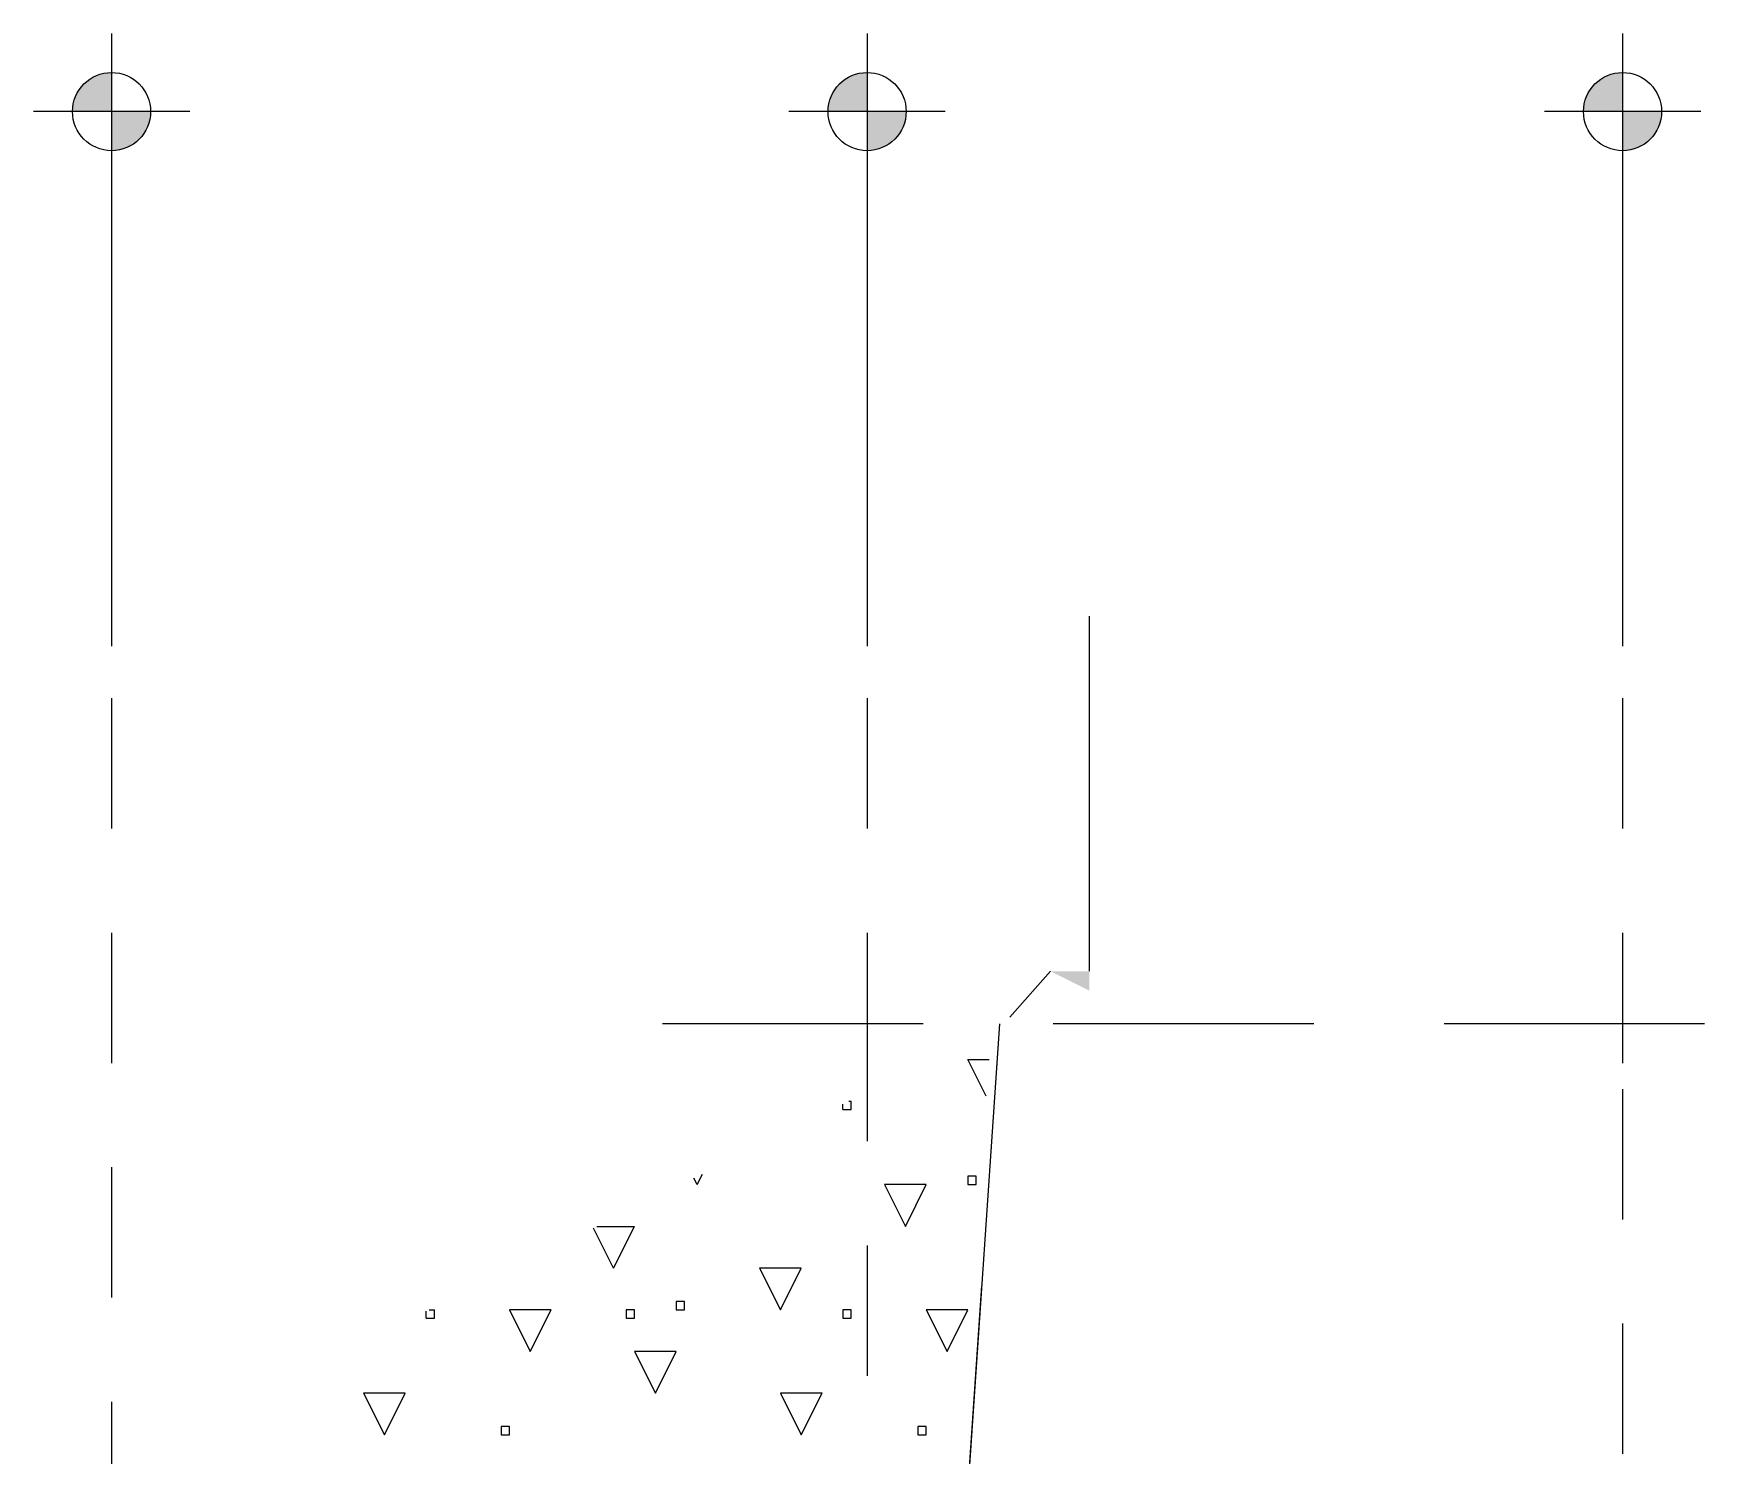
# Model space of a CAD drawing. Header units: metres. Extents: x -220 to 294, y -29 to 18.
# Drawn here: x -187.714 to -186.11, y -3.447 to -2.082 of the extents above; entities that cross this region are included whole.
import ezdxf

# ---------------------------------------------------------------- set-up
doc = ezdxf.new("R2010")
doc.units = ezdxf.units.M
doc.header["$MEASUREMENT"] = 0
doc.linetypes.add('DASHED2', pattern=[0.375, 0.25, -0.125])
doc.linetypes.add('DASHED4', pattern=[0.1875, 0.125, -0.0625])
for name, color, linetype in [('Cizgi', 7, 'Continuous'), ('Kesit_Kot', 7, 'Continuous'), ('Rota', 7, 'Continuous'), ('Standart', 7, 'Continuous'), ('Tarama', 7, 'Continuous')]:
    doc.layers.add(name, color=color, linetype=linetype)

msp = doc.modelspace()

# ---------------------------------------------------------------- hatches: boundary and pattern name
at = {"layer": 'Kesit_Kot', "linetype": 'Continuous', "lineweight": -3}
msp.add_hatch(color=216, dxfattribs=at).paths.add_polyline_path([(-186.7376, -2.9818), (-186.7001, -3.0005), (-186.7001, -2.9818)])
at = {"layer": 'Standart', "linetype": 'Continuous', "lineweight": -3}
for points in [[(-187.6385, -2.1195), (-187.6427, -2.1197), (-187.6469, -2.1204), (-187.6509, -2.1216), (-187.6548, -2.1232), (-187.6585, -2.1252), (-187.6619, -2.1277), (-187.665, -2.1305), (-187.6678, -2.1336), (-187.6703, -2.137), (-187.6723, -2.1407), (-187.6739, -2.1446), (-187.6751, -2.1486), (-187.6758, -2.1528), (-187.676, -2.157), (-187.6385, -2.157)], [(-186.9135, -2.1195), (-186.9177, -2.1197), (-186.9219, -2.1204), (-186.9259, -2.1216), (-186.9298, -2.1232), (-186.9335, -2.1252), (-186.9369, -2.1277), (-186.94, -2.1305), (-186.9428, -2.1336), (-186.9453, -2.137), (-186.9473, -2.1407), (-186.9489, -2.1446), (-186.9501, -2.1486), (-186.9508, -2.1528), (-186.951, -2.157), (-186.9135, -2.157)], [(-186.1885, -2.1195), (-186.1927, -2.1197), (-186.1969, -2.1204), (-186.2009, -2.1216), (-186.2048, -2.1232), (-186.2085, -2.1252), (-186.2119, -2.1277), (-186.215, -2.1305), (-186.2178, -2.1336), (-186.2203, -2.137), (-186.2223, -2.1407), (-186.2239, -2.1446), (-186.2251, -2.1486), (-186.2258, -2.1528), (-186.226, -2.157), (-186.1885, -2.157)], [(-187.6385, -2.1945), (-187.6343, -2.1942), (-187.6302, -2.1935), (-187.6261, -2.1924), (-187.6222, -2.1908), (-187.6186, -2.1887), (-187.6151, -2.1863), (-187.612, -2.1835), (-187.6092, -2.1804), (-187.6068, -2.1769), (-187.6047, -2.1732), (-187.6031, -2.1694), (-187.602, -2.1653), (-187.6012, -2.1612), (-187.601, -2.157), (-187.6385, -2.157)], [(-186.9135, -2.1945), (-186.9093, -2.1942), (-186.9052, -2.1935), (-186.9011, -2.1924), (-186.8972, -2.1908), (-186.8936, -2.1887), (-186.8901, -2.1863), (-186.887, -2.1835), (-186.8842, -2.1804), (-186.8818, -2.1769), (-186.8797, -2.1732), (-186.8781, -2.1694), (-186.877, -2.1653), (-186.8762, -2.1612), (-186.876, -2.157), (-186.9135, -2.157)], [(-186.1885, -2.1945), (-186.1843, -2.1942), (-186.1802, -2.1935), (-186.1761, -2.1924), (-186.1722, -2.1908), (-186.1686, -2.1887), (-186.1651, -2.1863), (-186.162, -2.1835), (-186.1592, -2.1804), (-186.1568, -2.1769), (-186.1547, -2.1732), (-186.1531, -2.1694), (-186.152, -2.1653), (-186.1512, -2.1612), (-186.151, -2.157), (-186.1885, -2.157)]]:
    msp.add_hatch(color=216, dxfattribs=at).paths.add_polyline_path(points)

# ---------------------------------------------------------------- linework, layer by layer
at = {"layer": 'Cizgi', "color": 73, "linetype": 'DASHED4', "lineweight": -3}
for points in [[(-187.6385, -2.2699), (-187.6385, -3.8949)], [(-186.9135, -2.2699), (-186.9135, -3.0199)], [(-186.1885, -2.2699), (-186.1885, -3.0949)], [(-186.9135, -3.0199), (-186.9135, -6.9574)], [(-186.1885, -3.0949), (-186.1885, -6.2074)]]:
    msp.add_lwpolyline(points, dxfattribs=at)
at = {"layer": 'Cizgi', "color": 1, "linetype": 'DASHED2', "lineweight": -3}
msp.add_lwpolyline([(-186.1098, -3.0324), (-187.1761, -3.0324)], dxfattribs=at)
at = {"layer": 'Cizgi', "color": 18, "linetype": 'Continuous', "lineweight": -3}
msp.add_lwpolyline([(-186.8457, -3.9074), (-186.7861, -3.0324)], dxfattribs=at)
at = {"layer": 'Kesit_Kot', "color": 216, "linetype": 'Continuous', "lineweight": -3}
for points in [[(-186.7001, -2.9818), (-186.7001, -2.6412)], [(-186.7376, -2.9818), (-186.7764, -3.0259)]]:
    msp.add_lwpolyline(points, dxfattribs=at)
at = {"layer": 'Rota', "color": 95, "linetype": 'DASHED2', "lineweight": -3}
msp.add_lwpolyline([(-186.8457, -3.9074), (-186.7861, -3.0324)], dxfattribs=at)
at = {"layer": 'Standart', "color": 216, "linetype": 'Continuous', "lineweight": -3}
for points in [[(-187.6385, -2.082), (-187.6385, -2.232)], [(-186.9135, -2.082), (-186.9135, -2.232)], [(-186.1885, -2.082), (-186.1885, -2.232)], [(-187.5635, -2.157), (-187.7135, -2.157)], [(-186.8385, -2.157), (-186.9885, -2.157)], [(-186.1135, -2.157), (-186.2635, -2.157)], [(-187.6385, -2.232), (-187.6385, -2.6699)], [(-186.9135, -2.232), (-186.9135, -2.6699)], [(-186.1885, -2.232), (-186.1885, -2.6699)]]:
    msp.add_lwpolyline(points, dxfattribs=at)
for centre in [(-187.6385, -2.157), (-186.9135, -2.157), (-186.1885, -2.157)]:
    msp.add_circle(centre, 0.0375, dxfattribs=at)
at = {"layer": 'Tarama', "color": 251, "linetype": 'Continuous', "lineweight": -3}
for points in [[(-186.7991, -3.1018), (-186.8167, -3.0666)], [(-186.8167, -3.0666), (-186.7962, -3.0666)], [(-186.9367, -3.1146), (-186.9367, -3.1093)], [(-186.9311, -3.1066), (-186.9287, -3.1066)], [(-186.9287, -3.1146), (-186.9287, -3.1066)], [(-186.9367, -3.1146), (-186.9287, -3.1146)], [(-187.0767, -3.1866), (-187.0798, -3.1804)], [(-187.0767, -3.1866), (-187.0716, -3.1764)], [(-186.8967, -3.1866), (-186.8767, -3.2266)], [(-186.8567, -3.1866), (-186.8967, -3.1866)], [(-186.8767, -3.2266), (-186.8567, -3.1866)], [(-186.8167, -3.1786), (-186.8167, -3.1866)], [(-186.8087, -3.1786), (-186.8167, -3.1786)], [(-186.8167, -3.1866), (-186.8087, -3.1866)], [(-186.8087, -3.1866), (-186.8087, -3.1786)], [(-187.1567, -3.2666), (-187.1759, -3.2282)], [(-187.1727, -3.2266), (-187.1367, -3.2266)], [(-187.1567, -3.2666), (-187.1367, -3.2266)], [(-187.0167, -3.2666), (-186.9967, -3.3066)], [(-186.9767, -3.2666), (-187.0167, -3.2666)], [(-186.9967, -3.3066), (-186.9767, -3.2666)], [(-187.0967, -3.2986), (-187.0967, -3.3066)], [(-187.0887, -3.2986), (-187.0967, -3.2986)], [(-187.0887, -3.3066), (-187.0887, -3.2986)], [(-187.3367, -3.3146), (-187.3367, -3.3081)], [(-187.3367, -3.3146), (-187.3287, -3.3146)], [(-187.3337, -3.3066), (-187.3287, -3.3066)], [(-187.3287, -3.3146), (-187.3287, -3.3066)], [(-187.2567, -3.3066), (-187.2367, -3.3466)], [(-187.2167, -3.3066), (-187.2567, -3.3066)], [(-187.2367, -3.3466), (-187.2167, -3.3066)], [(-187.1447, -3.3066), (-187.1447, -3.3146)], [(-187.1367, -3.3066), (-187.1447, -3.3066)], [(-187.1447, -3.3146), (-187.1367, -3.3146)], [(-187.1367, -3.3146), (-187.1367, -3.3066)], [(-187.0967, -3.3066), (-187.0887, -3.3066)], [(-186.9367, -3.3066), (-186.9367, -3.3146)], [(-186.9287, -3.3066), (-186.9367, -3.3066)], [(-186.9367, -3.3146), (-186.9287, -3.3146)], [(-186.9287, -3.3146), (-186.9287, -3.3066)], [(-186.8567, -3.3066), (-186.8367, -3.3466)], [(-186.8167, -3.3066), (-186.8567, -3.3066)], [(-186.8367, -3.3466), (-186.8167, -3.3066)], [(-187.1367, -3.3466), (-187.1167, -3.3866)], [(-187.0967, -3.3466), (-187.1367, -3.3466)], [(-187.1167, -3.3866), (-187.0967, -3.3466)], [(-187.3967, -3.3866), (-187.3767, -3.4266)], [(-187.3567, -3.3866), (-187.3967, -3.3866)], [(-187.3767, -3.4266), (-187.3567, -3.3866)], [(-186.9967, -3.3866), (-186.9767, -3.4266)], [(-186.9567, -3.3866), (-186.9967, -3.3866)], [(-186.9767, -3.4266), (-186.9567, -3.3866)], [(-187.2647, -3.4186), (-187.2647, -3.4266)], [(-187.2567, -3.4186), (-187.2647, -3.4186)], [(-187.2647, -3.4266), (-187.2567, -3.4266)], [(-187.2567, -3.4266), (-187.2567, -3.4186)], [(-186.8647, -3.4186), (-186.8647, -3.4266)], [(-186.8567, -3.4186), (-186.8647, -3.4186)], [(-186.8647, -3.4266), (-186.8567, -3.4266)], [(-186.8567, -3.4266), (-186.8567, -3.4186)]]:
    msp.add_lwpolyline(points, dxfattribs=at)

doc.saveas('drawing.dxf')
